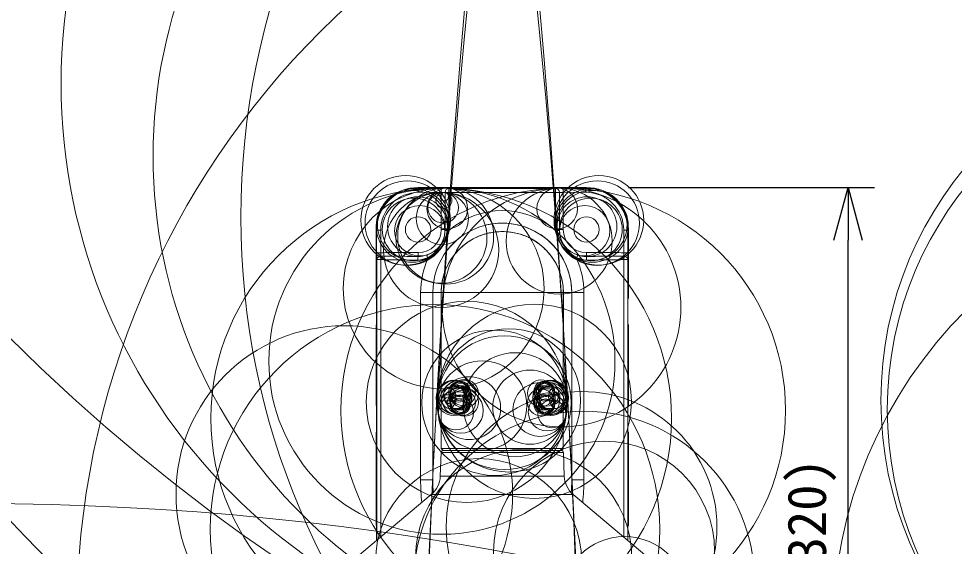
# Model space of a CAD drawing. Units: millimetres, scale not verified. Extents: x -1390 to 23382, y -11755 to 11593.
# Drawn here: x -46.49 to -2.06, y 22.6 to 47.67 of the extents above; entities that cross this region are included whole.
import ezdxf
from ezdxf.enums import TextEntityAlignment as Align

# ---------------------------------------------------------------- set-up
doc = ezdxf.new("R2010")
doc.units = ezdxf.units.MM
doc.header["$LTSCALE"] = 0.125
doc.layers.add('0-0_0', color=7, linetype='Continuous')
doc.layers.add('0-4_SUNPO', color=7, linetype='Continuous')
doc.layers.add('0-5_GAIKEI', color=1, linetype='Continuous', lineweight=18)
doc.styles.add('ＭＳ ゴシック', font='')
doc.styles.get('ＭＳ ゴシック').set_extended_font_data('MS Gothic')

# ---------------------------------------------------------------- blocks, each defined once
blk = doc.blocks.new('_Open30')
at = {"layer": '0-0_0'}
blk.add_line((0, 0), (-1, 0), dxfattribs=at)
blk.add_lwpolyline([(-1, 0.26795), (0, 0), (-1, -0.26795)], dxfattribs=at)
blk = doc.blocks.new('D8')
at = {"layer": '0-4_SUNPO'}
for p, q in [((175.9723, 227.1511), (187.6505, 227.1511)), ((186.4005, 197.6947), (186.4005, 224.6511)), ((171.9742, 195.1947), (187.6505, 195.1947))]:
    blk.add_line(p, q, dxfattribs=at)
at = {"layer": '0-4_SUNPO', "xscale": 2.5, "yscale": 2.5}
for p, rotation in [((186.4005, 227.1511), 90), ((186.4005, 195.1947), 270)]:
    blk.add_blockref('_Open30', p, dxfattribs=dict(at, rotation=rotation))
at = {"layer": '0-4_SUNPO', "style": 'ＭＳ ゴシック'}
blk.add_text('(320)', height=1.833, rotation=90, dxfattribs=at).set_placement((185.9005, 208.0479), align=Align.BOTTOM_LEFT)

msp = doc.modelspace()

# ---------------------------------------------------------------- linework, layer by layer
at = {"layer": '0-5_GAIKEI'}
for p, q in [((-27.5234, 39.6511), (-27.4919, 39.6196)), ((-26.4188, 39.6189), (-27.4919, 39.6196)), ((-20.6328, 39.6189), (-19.5597, 39.6196)), ((-19.5282, 39.6511), (-19.5597, 39.6196)), ((-26.4223, 39.4191), (-27.4954, 39.4197)), ((-26.4223, 39.4191), (-26.4223, 37.6547)), ((-26.2401, 39.4103), (-26.2401, 37.6547)), ((-26.2401, 39.4103), (-26.0595, 39.4103)), ((-26.0595, 39.4103), (-26.0595, 37.6547)), ((-20.9921, 37.6547), (-20.9921, 39.4103)), ((-20.8115, 39.4103), (-20.9921, 39.4103)), ((-20.8115, 37.6547), (-20.8115, 39.4103)), ((-20.6293, 39.4191), (-19.5562, 39.4197)), ((-20.6293, 39.4191), (-20.6293, 37.6547)), ((-29.5222, 37.6523), (-29.4918, 37.6219)), ((-29.4918, 37.6219), (-29.2954, 37.6219)), ((-29.4918, 36.5519), (-29.4918, 37.6219)), ((-29.2954, 36.5519), (-29.2954, 37.6219)), ((-26.0595, 37.6547), (-26.4223, 37.6547)), ((-26.2408, 37.6119), (-26.0603, 37.6058)), ((-20.9921, 37.6547), (-20.6293, 37.6547)), ((-20.8108, 37.6119), (-20.9913, 37.6058)), ((-17.7562, 36.5519), (-17.7562, 37.6219)), ((-17.5598, 37.6219), (-17.7562, 37.6219)), ((-17.5294, 37.6523), (-17.5598, 37.6219)), ((-17.5598, 36.5519), (-17.5598, 37.6219)), ((-29.4918, 36.5519), (-29.2954, 36.5519)), ((-28.3664, 36.5547), (-27.5223, 36.5547)), ((-18.6852, 36.5547), (-19.5293, 36.5547)), ((-17.5598, 36.5519), (-17.7562, 36.5519)), ((-29.486, 36.2268), (-29.2976, 36.2268)), ((-29.486, 36.2268), (-29.486, 22.8869)), ((-29.2976, 36.2268), (-29.2976, 23.0449)), ((-17.754, 23.0449), (-17.754, 36.2268)), ((-17.5656, 36.2268), (-17.754, 36.2268)), ((-17.5656, 22.8869), (-17.5656, 36.2268)), ((-27.4025, 34.6547), (-27.4025, 25.7547)), ((-27.4025, 34.6547), (-19.6491, 34.6547)), ((-26.8258, 25.7547), (-26.8258, 34.6547)), ((-26.8255, 25.7595), (-26.8255, 34.6547)), ((-20.226, 34.6547), (-20.226, 25.7595)), ((-20.2258, 34.6547), (-20.2258, 25.7547)), ((-19.6491, 25.7547), (-19.6491, 34.6547)), ((-25.4703, 30.2297), (-25.5835, 30.2297)), ((-21.5812, 30.2297), (-21.4681, 30.2297)), ((-26.0784, 29.9434), (-26.2552, 29.799)), ((-26.2552, 29.799), (-26.2552, 29.5103)), ((-26.2552, 29.799), (-26.0431, 29.799)), ((-26.0784, 30.1547), (-25.6542, 30.1547)), ((-25.9017, 29.799), (-26.0784, 29.9434)), ((-25.9017, 29.5103), (-25.9017, 29.799)), ((-25.5835, 30.1797), (-25.6542, 30.1797)), ((-21.4681, 30.1797), (-21.3974, 30.1797)), ((-20.9731, 30.1547), (-21.3974, 30.1547)), ((-20.9731, 29.9434), (-21.1499, 29.799)), ((-21.1499, 29.799), (-21.1499, 29.5103)), ((-21.0085, 29.799), (-21.0792, 29.8568)), ((-20.7964, 29.799), (-21.0085, 29.799)), ((-21.0085, 29.5103), (-21.0085, 29.799)), ((-20.7964, 29.799), (-20.9731, 29.9434)), ((-20.7964, 29.5103), (-20.7964, 29.799)), ((-26.2552, 29.5103), (-26.0784, 29.366)), ((-26.2552, 29.5103), (-26.0431, 29.5103)), ((-26.0784, 29.366), (-25.9017, 29.5103)), ((-21.1499, 29.5103), (-20.9731, 29.366)), ((-21.0792, 29.4526), (-21.0085, 29.5103)), ((-26.0785, 29.1547), (-25.6542, 29.1547)), ((-25.5835, 29.1297), (-25.6542, 29.1297)), ((-25.4703, 29.0797), (-25.5835, 29.0797)), ((-21.5812, 29.0797), (-21.4681, 29.0797)), ((-21.4681, 29.1297), (-21.3974, 29.1297)), ((-20.9731, 29.1547), (-21.3974, 29.1547)), ((-20.6258, 27.2547), (-26.4258, 27.2547)), ((-20.7224, 27.1547), (-26.3292, 27.1547)), ((-20.6224, 27.0582), (-26.4292, 27.0582)), ((-20.5833, 25.9373), (-26.4683, 25.9373)), ((-27.4025, 25.7547), (-26.8258, 25.7547)), ((-26.8255, 25.7595), (-26.8258, 25.7595)), ((-20.226, 25.7595), (-20.2258, 25.7595)), ((-20.226, 25.7595), (-20.226, 25.7546)), ((-20.2258, 25.7547), (-20.226, 25.7546)), ((-19.6491, 25.7547), (-20.2258, 25.7547)), ((-20.1554, 25.0599), (-26.8962, 25.0599))]:
    msp.add_line(p, q, dxfattribs=at)
at = {"layer": '0-5_GAIKEI', "color": 7}
for p, q in [((-19.5282, 39.6511), (-27.5234, 39.6511)), ((-19.5282, 39.6511), (-27.5234, 39.6511)), ((-29.5222, 34.4547), (-29.5222, 37.6523)), ((-29.5222, 34.4547), (-29.5222, 37.6523)), ((-17.5293, 37.6523), (-17.5293, 34.4547)), ((-29.5222, 34.4547), (-29.4977, 34.4547)), ((-29.4977, 34.4547), (-29.4978, 34.4479)), ((-29.4978, 33.0614), (-29.4978, 34.4479)), ((-26.4295, 32.777), (-26.4295, 34.6547)), ((-26.4258, 34.6547), (-26.4258, 29.8183)), ((-20.6258, 34.6547), (-20.6258, 29.748)), ((-20.622, 34.6547), (-20.622, 32.777)), ((-17.5538, 34.4479), (-17.5539, 34.4547)), ((-17.5538, 34.4479), (-17.5538, 33.0614)), ((-29.5222, 29.3547), (-29.5222, 33.0547)), ((-29.5222, 29.3547), (-29.5222, 33.0547)), ((-29.4978, 33.0614), (-29.4977, 33.0547)), ((-17.5539, 33.0547), (-17.5538, 33.0614)), ((-17.5294, 33.0547), (-17.5539, 33.0547)), ((-17.5294, 33.0547), (-17.5294, 29.3547)), ((-26.4258, 32.777), (-26.4295, 32.777)), ((-20.6258, 32.777), (-20.6258, 32.7678)), ((-20.6258, 32.777), (-20.622, 32.777)), ((-29.5222, 29.3547), (-29.4977, 29.3547)), ((-29.4977, 29.3547), (-29.4978, 29.3479)), ((-29.4978, 27.9614), (-29.4978, 29.3479)), ((-26.4258, 29.6015), (-26.4258, 27.2547)), ((-20.6258, 29.5614), (-20.6258, 27.2547)), ((-17.5538, 29.3479), (-17.5539, 29.3547)), ((-17.5538, 29.3479), (-17.5538, 27.9614)), ((-29.5222, 23.6547), (-29.5222, 27.9547)), ((-29.5222, 23.6547), (-29.5222, 27.9547)), ((-29.4978, 27.9614), (-29.4977, 27.9547)), ((-17.5539, 27.9547), (-17.5538, 27.9614)), ((-17.5294, 27.9547), (-17.5539, 27.9547)), ((-17.5293, 27.9547), (-17.5293, 23.6547)), ((-26.4258, 27.2547), (-26.3258, 27.1547)), ((-20.6258, 27.2547), (-20.7258, 27.1547)), ((-26.4292, 27.0582), (-26.4683, 25.9373)), ((-20.6224, 27.0582), (-20.5833, 25.9373)), ((-26.8962, 25.0599), (-32.0151, 20.7647)), ((-20.1554, 25.0599), (-15.0365, 20.7647)), ((-29.5222, 23.6547), (-29.4977, 23.6547)), ((-29.4977, 23.6547), (-29.4978, 23.6479)), ((-29.4978, 22.877), (-29.4978, 23.6479)), ((-29.4977, 22.877), (-29.4977, 23.6547)), ((-17.5538, 23.6479), (-17.5539, 23.6547)), ((-17.5538, 23.6479), (-17.5538, 22.8769))]:
    msp.add_line(p, q, dxfattribs=at)
for points in [[(-29.5222, 33.0547), (-29.4977, 33.0547), (-29.4977, 34.4547)], [(-17.5294, 34.4547), (-17.5539, 34.4547), (-17.5539, 33.0547)], [(-29.5222, 27.9547), (-29.4977, 27.9547), (-29.4977, 29.3547)], [(-17.5294, 29.3547), (-17.5539, 29.3547), (-17.5539, 27.9547)], [(-17.5294, 23.6547), (-17.5539, 23.6547), (-17.5539, 22.877)]]:
    msp.add_lwpolyline(points, dxfattribs=at)
at = {"layer": '0-5_GAIKEI'}
for points in [[(-25.9724, 29.8568), (-26.0431, 29.799), (-26.0431, 29.5103), (-25.9724, 29.4526)], [(-20.9731, 29.366), (-20.7964, 29.5103), (-21.0085, 29.5103)], [(-26.8258, 25.7547), (-26.8255, 25.7546), (-26.8255, 25.7595)]]:
    msp.add_lwpolyline(points, dxfattribs=at)
for centre, radius in [((-677.6757, 29.913), 712.7527), ((-645.7671, -6.2488), 626.3595), ((597.5195, -6.1852), 625.1617), ((-463.1077, 4.1668), 443.4033), ((415.2536, 4.2166), 442.5992), ((-354.2235, 26.6469), 388.6825), ((-321.6612, 25.9947), 356.7168), ((-237.6215, 25.8096), 272.0774), ((-41.8789, 102.4756), 92.6191), ((-111.2183, 37.1275), 146.726), ((14.7606, 94.267), 87.2836), ((-97.0976, 20.0848), 132.6051), ((-55.3006, 37.6416), 90.6145), ((-60.9111, 19.6774), 96.225), ((-44.9406, 19.5928), 80.2544), ((-23.329, 38.0675), 58.8317), ((-30.0966, 19.3269), 65.5999), ((-19.9429, 48.0833), 36.2572), ((-0.3162, 38.2467), 35.6268), ((-16.9722, 44.6006), 27.506), ((-16.0613, 41.1445), 24.0499), ((-4.2138, 19.1185), 39.5248), ((-28.1134, 38.0922), 2.1296), ((-18.9382, 38.0922), 2.1296), ((13.8259, 18.5009), 21.6696), ((-26.4244, 28.6799), 10.939), ((-26.3923, 31.3969), 8.2218), ((-20.6284, 29.0615), 10.5575), ((-26.3097, 34.849), 4.7688), ((-28.0364, 37.9585), 2.0073), ((-27.7465, 37.8852), 1.7083), ((-26.2136, 37.3366), 2.2793), ((-26.1362, 38.6477), 0.966), ((-20.7133, 33.9481), 5.6701), ((-20.8267, 37.0982), 2.518), ((-20.9154, 38.6477), 0.966), ((-19.0152, 37.9585), 2.0073), ((-19.3051, 37.8852), 1.7083), ((-27.8046, 37.8061), 1.7086), ((-27.7313, 37.6564), 1.4911), ((-26.4251, 36.6821), 2.737), ((-27.5524, 37.7901), 1.4188), ((-26.4131, 37.2588), 2.1601), ((-26.3705, 38.1773), 1.2407), ((-26.3331, 38.6908), 0.7258), ((-26.2986, 39.0352), 0.3797), ((-26.274, 39.2143), 0.1989), ((-19.247, 37.8061), 1.7086), ((-19.4992, 37.7901), 1.4188), ((-19.3203, 37.6564), 1.4911), ((-27.4434, 37.5965), 1.1971), ((-19.6082, 37.5965), 1.1971), ((-27.5262, 37.6547), 0.6008), ((-19.5254, 37.6547), 0.6008), ((-25.2121, 29.4604), 4.7758), ((-26.7188, 23.4124), 10.6728), ((-22.0022, 29.4888), 4.6117), ((-31.0276, 25.0871), 7.9932), ((-23.2079, 29.5369), 3.4051), ((-23.8922, 29.4227), 3.4554), ((-23.4336, 29.4229), 3.1788), ((-22.9114, 29.3289), 2.4701), ((-24.4822, 29.2922), 2.1221), ((-22.2138, 29.2131), 1.7629), ((-25.8179, 29.6552), 0.8432), ((-25.0967, 29.1651), 1.4946), ((-25.7782, 29.6768), 0.7982), ((-25.7002, 29.5621), 0.6932), ((-25.6707, 29.7842), 0.6461), ((-25.5943, 29.9303), 0.4813), ((-25.3307, 29.8533), 0.6759), ((-25.3962, 29.8901), 0.6009), ((-25.5781, 30.0061), 0.4039), ((-25.5087, 29.9731), 0.4611), ((-25.5772, 30.0581), 0.3519), ((-21.7418, 29.1003), 1.2776), ((-21.6865, 29.8715), 0.6371), ((-21.2309, 29.6547), 0.846), ((-21.2479, 29.647), 0.8273), ((-21.2966, 29.6927), 0.7702), ((-21.2941, 29.6169), 0.7723), ((-21.5494, 29.9665), 0.4703), ((-21.4184, 29.8426), 0.577), ((-21.4703, 29.9791), 0.431), ((-21.4743, 30.0583), 0.3517), ((-25.5039, 29.0474), 1.0707), ((-25.7266, 28.9597), 0.8313), ((-19.7599, 23.5237), 6.4298), ((-25.6106, 29.4201), 0.5254), ((-25.3306, 29.4561), 0.6761), ((-25.3962, 29.4193), 0.6009), ((-25.5087, 29.3363), 0.461), ((-21.6865, 29.4379), 0.6371), ((-21.3855, 28.9847), 0.903), ((-21.5494, 29.3429), 0.4704), ((-21.4063, 29.4886), 0.6019), ((-25.5809, 29.3249), 0.4256), ((-25.5772, 29.2513), 0.3519), ((-21.4694, 29.3354), 0.4361), ((-21.1661, 28.889), 0.6637), ((-21.4743, 29.2511), 0.3517), ((-19.6347, 20.93), 8.0941), ((-18.6881, 22.3451), 5.2512), ((-22.5086, 22.08), 5.1311), ((-24.6499, 21.872), 4.8971), ((-17.7144, 20.0801), 2.9855)]:
    msp.add_circle(centre, radius, dxfattribs=at)
at = {"layer": '0-5_GAIKEI', "color": 7}
for centre, radius in [((11.7741, 29.5316), 17.3152), ((11.6398, 29.1155), 16.8779), ((-48.4277, -110.7632), 135.3914)]:
    msp.add_circle(centre, radius, dxfattribs=at)
for centre, radius, start, end in [((-27.5239, 37.6528), 1.9983, 89.98499, 180.01501), ((-27.5238, 37.6527), 1.9984, 89.98928, 180.01072), ((-19.5277, 37.6528), 1.9983, 359.98499, 90.01501), ((-19.5278, 37.6527), 1.9984, 359.98928, 90.01072), ((-23.5258, 34.6547), 2.9037, 0, 180), ((-23.5258, 34.6547), 2.9, 108.17107, 114.23633), ((-23.5258, 34.6547), 2.9, 102.29429, 108.09422), ((-23.5258, 34.6547), 2.9, 96.55601, 102.28443), ((-23.5258, 34.6547), 2.9, 82.99882, 96.52047), ((-23.5258, 34.6547), 2.9, 77.25738, 82.96429), ((-23.5258, 34.6547), 2.9, 71.43736, 77.22898), ((-23.5258, 34.6547), 2.9, 64.99615, 71.33898), ((-23.5258, 34.6547), 2.9, 122.64383, 130.42238), ((-23.5258, 34.6547), 2.9, 114.35425, 122.53848), ((-23.5258, 34.6547), 2.9, 57.35969, 64.91039), ((-23.5258, 34.6547), 2.9, 49.68248, 57.34162), ((-23.5258, 34.6547), 2.9, 138.07527, 147.67987), ((-23.5258, 34.6547), 2.9, 130.4458, 137.9224), ((-23.5258, 34.6547), 2.9, 41.65792, 49.54366), ((-23.5258, 34.6547), 2.9, 32.24433, 41.4936), ((-23.5258, 34.6547), 2.9, 147.83327, 157.96446), ((-23.5258, 34.6547), 2.9, 21.97973, 32.12574), ((-23.5258, 34.6547), 2.9, 158.07253, 180.00042), ((-23.5258, 34.6547), 2.9, 0, 21.92709), ((-29.3223, 34.4547), 0.1999, 180.00048, 208.62819), ((-29.3222, 34.4547), 0.2, 180, 208.5881), ((-17.7293, 34.4547), 0.1999, 331.37156, 359.99953), ((-17.7294, 34.4547), 0.2, 331.41166, 0), ((-29.3223, 33.0547), 0.1999, 151.37202, 179.99953), ((-29.3222, 33.0547), 0.2, 151.41212, 180), ((-17.7293, 33.0547), 0.1999, 0.00047, 28.62866), ((-17.7294, 33.0547), 0.2, 0, 28.58856), ((-20.279, 32.7737), 6.1505, 179.96906, 180.79408), ((-26.6625, 32.7289), 0.237, 350.19013, 357.02471), ((-22.1677, 32.6732), 4.2612, 179.79473, 182.21362), ((-20.3891, 32.7289), 0.237, 182.90209, 189.81039), ((-24.8847, 32.6732), 4.2621, 357.78777, 0.20587), ((-26.7904, 32.7738), 6.1683, 359.2071, 0.02974), ((-29.3223, 29.3547), 0.1999, 180.00048, 208.62819), ((-29.3222, 29.3547), 0.2, 180, 208.5881), ((-17.7293, 29.3547), 0.1999, 331.37156, 359.99953), ((-17.7294, 29.3547), 0.2, 331.41166, 0), ((-29.3223, 27.9547), 0.1999, 151.37202, 179.99953), ((-29.3222, 27.9547), 0.2, 151.41212, 180), ((-17.7293, 27.9547), 0.1999, 0.00047, 28.62866), ((-17.7294, 27.9547), 0.2, 0, 28.58856), ((-26.3292, 27.0547), 0.1, 90, 178), ((-20.7224, 27.0547), 0.1, 2, 90), ((-27.6676, 25.9792), 1.2, 310, 358), ((-19.384, 25.9792), 1.2, 182, 230), ((-29.3223, 23.6547), 0.1999, 180.00048, 208.62819), ((-29.3222, 23.6547), 0.2, 180, 208.5881), ((-17.7293, 23.6547), 0.1999, 331.37156, 359.99953), ((-17.7294, 23.6547), 0.2, 331.41166, 0)]:
    msp.add_arc(centre, radius, start, end, dxfattribs=at)
at = {"layer": '0-5_GAIKEI'}
for centre, radius, start, end in [((-23.5258, 2897.0489), 2857.4399, 269.9493, 270.0507), ((-23.5258, 2908.3181), 2868.9089, 269.9494, 270.0506), ((-23.5258, 34.6547), 3.3, 104.90797, 180), ((-23.5258, 34.6547), 3.2997, 104.90804, 179.99999), ((-23.5257, 34.6547), 3.3, 90.00093, 104.91031), ((-23.5258, 34.6547), 3.2997, 359.99995, 104.90974), ((-23.5258, 34.6547), 3.3, 75.10452, 89.99907), ((-23.5258, 34.6547), 3.3, 0, 75.10564), ((-27.5223, 37.6547), 1.1, 270, 0), ((-27.5222, 37.6547), 1.2821, 358.08851, 360), ((-27.5207, 37.6547), 1.4612, 358.08207, 0), ((-19.5309, 37.6547), 1.4612, 180, 181.91793), ((-19.5294, 37.6547), 1.2821, 180, 181.91149), ((-19.5293, 37.6547), 1.1, 180, 270), ((-28.4282, -101.0714), 137.6261, 89.97427, 90.36104), ((-27.5162, 37.648), 1.2726, 269.63729, 288.74225), ((-19.5354, 37.648), 1.2726, 251.25775, 270.36271), ((-18.6234, -101.0714), 137.6261, 89.63896, 90.02573), ((-24.4553, 254.7026), 218.5295, 268.73031, 268.97197), ((-35.0501, -688.7131), 725.1254, 89.47202, 89.5448), ((-26.1568, 161.5574), 125.3688, 268.9857, 269.3721), ((-26.1515, 286.3465), 249.9749, 269.49193, 269.68536), ((-27.5146, 37.6468), 1.4507, 269.36408, 288.51903), ((-23.4827, 34.6551), 3.9198, 155.6504, 180.0058), ((-19.537, 37.6468), 1.4507, 251.48097, 270.63592), ((-23.5689, 34.6551), 3.9198, 359.9942, 24.3496), ((-20.9015, 286.5681), 250.1964, 270.3147, 270.50796), ((-20.8973, 161.7024), 125.5137, 270.62835, 271.0143), ((-12.0015, -688.7132), 725.1255, 90.4552, 90.52798), ((-22.5962, 254.7026), 218.5295, 271.02803, 271.26969), ((41.724, 24.5855), 68.5255, 173.99807, 175.6438), ((-88.7801, 24.5849), 68.53, 4.35634, 6.00207), ((-24.0845, 29.5171), 3.6467, 3.07923, 4.29791), ((-16.5063, 25.7671), 10.8963, 180.06548, 185.72305), ((-16.8448, 25.7593), 9.9811, 180.02658, 183.53954), ((-17.0365, 25.7695), 9.789, 180.08711, 183.66141), ((-30.012, 25.7694), 9.786, 356.33806, 359.91347), ((-30.2068, 25.7593), 9.9811, 356.46046, 359.97341), ((-30.5452, 25.7671), 10.8962, 354.27691, 359.93449)]:
    msp.add_arc(centre, radius, start, end, dxfattribs=at)
for centre, major_axis, ratio, start_param, end_param in [((-27.4897, 37.6186), (-1.6387, 1.152), 0.998382, 5.3254736, 6.8950519), ((-27.4919, 39.4197), (0.0001, 0.2), 0.017452, 0.0349119, 1.5708069), ((-26.4188, 39.4191), (0.0001, 0.2), 0.017452, 0.0349119, 1.570807), ((-26.0544, 39.4103), (0.0174, 0.1992), 0.927967, 0.0937868, 1.6516195), ((-26.0544, 39.4103), (0.0002, 0.2), 0.025337, 0.0349178, 1.5708188), ((-20.9972, 39.4103), (-0.0174, 0.1992), 0.927967, 4.631566, 6.1893987), ((-20.9972, 39.4103), (-0.0002, 0.2), 0.025337, 4.7123666, 6.2482675), ((-20.6328, 39.4191), (-0.0001, 0.2), 0.017452, 4.7123783, 6.2482734), ((-19.5619, 37.6186), (1.6387, 1.152), 0.998382, 5.6713188, 7.2408972), ((-19.5597, 39.4197), (-0.0001, 0.2), 0.017452, 4.7123783, 6.2482734), ((-27.4932, 37.6186), (-1.4629, 1.0546), 0.998075, 5.3373379, 6.9069161), ((-20.6258, 39.4051), (-0.2, 0), 0.069842, 4.7298433, 5.9026197), ((-19.5584, 37.6186), (1.4629, 1.0546), 0.998075, 5.6594581, 7.2290365), ((-23.5258, 34.6547), (0, 3.9), 0.994036, 5.5706268, 6.9957437), ((-29.4778, 36.5521), (0, 0.4), 0.034947, 1.5711572, 2.5202835), ((-29.2778, 36.5528), (0.0014, 0.2008), 0.08758, 1.5758656, 2.5222685), ((-27.5258, 36.5547), (0, 0.2), 0.017452, 3.6011921, 4.712389), ((-27.0468, 36.2712), (-0.0636, 0.1896), 0.03345, 0.4274203, 1.5595732), ((-20.0048, 36.2712), (0.0636, 0.1896), 0.03345, 4.7236124, 5.8557648), ((-19.5258, 36.5547), (0, 0.2), 0.017452, 1.5707963, 2.681997), ((-17.7738, 36.5528), (-0.0014, 0.2008), 0.08758, 3.7609167, 4.7073196), ((-17.5738, 36.5521), (0, 0.4), 0.034947, 3.7629018, 4.7120281), ((-29.2861, 36.2268), (0.1998, 0.0097), 0.812924, 1.5467554, 3.0816298), ((-29.2861, 36.2268), (0.0044, 0.2), 0.057704, 0.6226279, 1.5720756), ((-27.5227, 36.1962), (0.0022, 0.2), 0.040047, 0.4599176, 1.5712447), ((-19.5289, 36.1962), (-0.0022, 0.2), 0.040047, 4.7119406, 5.8232678), ((-17.7655, 36.2268), (-0.1998, 0.0097), 0.812924, 3.2015553, 4.7364297), ((-17.7655, 36.2268), (-0.0044, 0.2), 0.057704, 4.7111097, 5.6605574), ((-25.5045, 29.6547), (0, 0.7517), 0.707107, 0.0320054, 0.8430721), ((-25.4703, 29.6547), (0, 0.7017), 0.707107, 5.9352489, 7.0608711), ((-25.5835, 29.6547), (0, 0.575), 0.707107, 6.2831853, 6.799661), ((-25.5835, 29.6547), (0, 0.575), 0.707107, 3.1415927, 6.2831853), ((-25.4703, 29.6547), (0, 0.575), 0.707107, 3.1415927, 6.2831853), ((-21.5812, 29.6547), (0, 0.575), 0.707107, 6.2831853, 7.8539816), ((-21.4681, 29.6547), (0, 0.575), 0.707107, 6.2831853, 7.8539816), ((-21.5812, 29.6547), (0, 0.7017), 0.707107, 5.5054995, 6.6311217), ((-21.5471, 29.6547), (0, 0.7517), 0.707107, 5.4401133, 6.2512407), ((-21.4681, 29.6547), (0, 0.575), 0.707107, 5.7667097, 6.2831853), ((-26.1044, 29.794), (-0.4987, 0.0366), 0.819277, 0.0979077, 0.9317988), ((-26.0784, 29.6547), (-0.0776, 0.5003), 0.694074, 6.063347, 9.2049397), ((-26.0784, 29.6547), (0, 0.5), 0.707107, 5.7831853, 6.2831562), ((-26.0784, 29.6547), (0, 0.5), 0.707107, 3.1415636, 5.7831853), ((-25.6542, 29.6547), (0, 0.525), 0.707107, 0, 0.3098462), ((-25.6542, 29.6547), (0, 0.525), 0.707107, 4.712389, 6.2831853), ((-25.6542, 29.6547), (0, 0.5), 0.707107, 5.7831853, 6.2831562), ((-25.6542, 29.6547), (0, 0.5), 0.707107, 3.1415636, 5.7831853), ((-25.5835, 29.6547), (0, 0.525), 0.707107, 4.712389, 6.2831853), ((-21.4681, 29.6547), (0, -0.525), 0.707107, 3.1415927, 6.2831853), ((-21.3974, 29.6547), (0, -0.525), 0.707107, 3.1415927, 6.2831853), ((-21.3974, 29.6547), (-0.0776, 0.5003), 0.694074, 6.063347, 9.2049397), ((-21.3974, 29.6547), (0, 0.525), 0.707107, 5.9733391, 6.2831853), ((-20.9731, 29.6547), (-0.0776, 0.5003), 0.694074, 6.063347, 9.2049397), ((-20.9731, 29.6547), (0, 0.5), 0.707107, 5.7831853, 6.2831562), ((-20.9731, 29.6547), (0, 0.5), 0.707107, 3.1415636, 5.7831853), ((-20.9472, 29.794), (0.4987, 0.0366), 0.819271, 5.3513906, 6.1852807), ((-25.6542, 29.6547), (0, 0.525), 0.707107, 3.1415927, 4.712389), ((-25.5835, 29.6547), (0, 0.525), 0.707107, 3.1415927, 4.712389), ((-21.5812, 29.6547), (0, 0.575), 0.707107, 1.5707963, 3.1415927), ((-21.4681, 29.6547), (0, 0.575), 0.707107, 1.5707963, 3.1415927), ((-25.5045, 29.6547), (0, 0.7517), 0.707107, 2.2985206, 3.1096512), ((-25.4703, 29.6547), (0, 0.7017), 0.707107, 2.3639069, 3.48953), ((-25.5835, 29.6547), (0, 0.575), 0.707107, 2.6251171, 3.1415927), ((-25.6542, 29.6547), (0, 0.525), 0.707107, 2.8317465, 3.1415927), ((-21.5812, 29.6547), (0, 0.7017), 0.707107, 2.7936553, 3.9192784), ((-21.5471, 29.6547), (0, 0.7517), 0.707107, 3.1735982, 3.9846648), ((-21.4681, 29.6547), (0, 0.575), 0.707107, 3.1415927, 3.6580682), ((-21.3974, 29.6547), (0, 0.525), 0.707107, 3.1415927, 3.4514388)]:
    msp.add_ellipse(centre, major_axis=major_axis, ratio=ratio, start_param=start_param, end_param=end_param, dxfattribs=at)
at = {"layer": '0-5_GAIKEI', "color": 7}
for centre, major_axis, ratio, start_param, end_param in [((-23.5258, 33.8972), (-2.9, 0), 0.93051, 3.1395234, 3.1415927), ((-20.9731, 29.6547), (0, 0.5), 0.707107, 4.5247042, 4.8095609)]:
    msp.add_ellipse(centre, major_axis=major_axis, ratio=ratio, start_param=start_param, end_param=end_param, dxfattribs=at)

# ---------------------------------------------------------------- block references
at = {"layer": '0-4_SUNPO'}
msp.add_blockref('D8', (-193.5, -187.5), dxfattribs=at)

doc.saveas('drawing.dxf')
